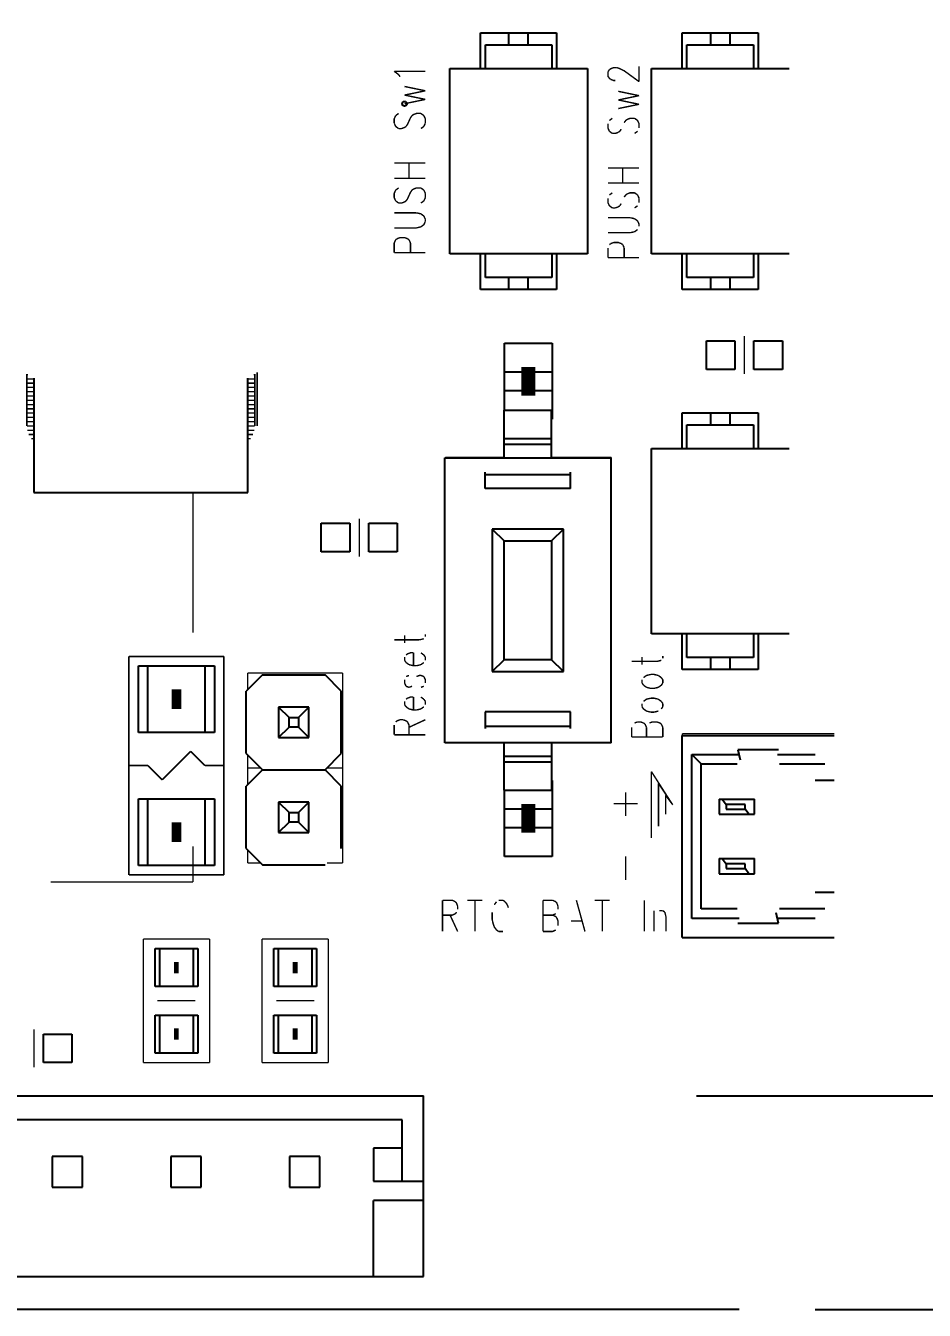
# Model space of a CAD drawing. Header units: millimetres. Extents: x 0 to 297, y 0 to 210.
# Drawn here: x 105.28 to 124.21, y 65.77 to 92.81 of the extents above; entities that cross this region are included whole.
import ezdxf

# ---------------------------------------------------------------- set-up
doc = ezdxf.new("R2010")
doc.units = ezdxf.units.MM
doc.header["$LTSCALE"] = 16.335
doc.layers.get('0').update_dxf_attribs({"linetype": 'CONTINUOUS'})
doc.layers.add('1', color=7, linetype='CONTINUOUS')
doc.styles.get("Standard").update_dxf_attribs({"font": 'txt', "width": 0.8})
doc.dimstyles.new('DIMSTYLE_3', dxfattribs={"dimtxt": 4, "dimasz": 4.8, "dimexe": 3, "dimexo": 1.6, "dimgap": 2, "dimtad": 0, "dimtih": 1, "dimtoh": 1, "dimdsep": 46, "dimtxsty": 'Standard', "dimblk": '_FILLED', "dimblk1": '_FILLED', "dimblk2": '_FILLED', "dimcen": 0.09, "dimadec": 0, "dimazin": 0, "dimtp": 0.3, "dimtm": 0.3, "dimtfac": 1, "dimtofl": 0, "dimtmove": 0, "dimatfit": 3, "dimldrblk": '_FILLED', "dimfxl": 1, "dimtolj": 1, "dimarcsym": 0})

# ---------------------------------------------------------------- blocks, each defined once
blk = doc.blocks.new('_FILLED')
at = {"color": 0, "linetype": 'ByBlock'}
blk.add_solid([(0, 0), (-1, 0.1667), (-1, -0.1667)], dxfattribs=at)
blk = doc.blocks.new('*D3')
at = {"color": 2, "linetype": 'Continuous'}
for p, q in [((121.909, 140.789), (145.934, 140.789)), ((142.934, 140.789), (142.934, 107.289)), ((142.934, 65.789), (142.934, 99.289)), ((121.909, 65.789), (145.934, 65.789))]:
    blk.add_line(p, q, dxfattribs=at)
at = {"color": 2, "linetype": 'Continuous', "xscale": 4.8, "yscale": 4.8, "zscale": 4.8}
for p, rotation in [((142.934, 140.789), 90), ((142.934, 65.789), 270)]:
    blk.add_blockref('_FILLED', p, dxfattribs=dict(at, rotation=rotation))
at = {"color": 2, "linetype": 'Continuous', "insert": (142.934, 105.289), "char_height": 4, "width": 6.4, "attachment_point": 2, "line_spacing_factor": 0.9}
blk.add_mtext('75', dxfattribs=at)
blk = doc.blocks.new('*D4')
at = {"color": 2, "linetype": 'Continuous'}
for p, q in [((119.409, 136.289), (134.382, 136.289)), ((131.382, 136.289), (131.382, 107.288)), ((131.382, 70.288), (131.382, 99.288)), ((119.409, 70.288), (134.382, 70.288))]:
    blk.add_line(p, q, dxfattribs=at)
at = {"color": 2, "linetype": 'Continuous', "xscale": 4.8, "yscale": 4.8, "zscale": 4.8}
for p, rotation in [((131.382, 136.289), 90), ((131.382, 70.288), 270)]:
    blk.add_blockref('_FILLED', p, dxfattribs=dict(at, rotation=rotation))
at = {"color": 2, "linetype": 'Continuous', "insert": (131.382, 105.288), "char_height": 4, "width": 6.4, "attachment_point": 2, "line_spacing_factor": 0.9}
blk.add_mtext('66', dxfattribs=at)

msp = doc.modelspace()

# ---------------------------------------------------------------- linework, layer by layer
at = {"color": 7, "linetype": 'Continuous'}
for p, q in [((110.271, 79.148), (109.929, 78.806)), ((110.271, 79.148), (111.587, 79.148)), ((111.929, 78.806), (111.587, 79.148)), ((109.929, 77.49), (109.929, 78.806)), ((111.929, 77.49), (111.929, 78.806)), ((111.249, 78.468), (110.609, 78.468)), ((110.609, 78.468), (110.829, 78.248)), ((110.609, 78.468), (110.609, 77.828)), ((111.249, 78.468), (111.029, 78.248)), ((111.249, 77.828), (111.249, 78.468)), ((110.829, 78.248), (111.029, 78.248)), ((110.829, 78.048), (110.829, 78.248)), ((111.029, 78.248), (111.029, 78.048)), ((110.609, 77.828), (110.829, 78.048)), ((111.029, 78.048), (110.829, 78.048)), ((111.249, 77.828), (111.029, 78.048)), ((110.609, 77.828), (111.249, 77.828)), ((119.109, 77.873), (122.309, 77.873)), ((119.109, 73.623), (119.109, 77.873)), ((109.929, 77.49), (110.271, 77.148)), ((111.587, 77.148), (111.929, 77.49)), ((119.309, 77.473), (120.306, 77.473)), ((119.309, 74.023), (119.309, 77.473)), ((119.509, 77.273), (119.309, 77.473)), ((121.136, 77.573), (120.282, 77.573)), ((120.282, 77.573), (120.332, 77.359)), ((121.113, 77.473), (121.909, 77.473)), ((110.271, 77.148), (109.929, 76.806)), ((110.271, 77.148), (111.587, 77.148)), ((111.929, 76.806), (111.587, 77.148)), ((119.509, 77.273), (120.264, 77.273)), ((119.509, 74.223), (119.509, 77.273)), ((121.154, 77.273), (122.109, 77.273)), ((109.929, 75.49), (109.929, 76.806)), ((111.929, 75.49), (111.929, 76.806)), ((122.309, 76.923), (121.909, 76.923)), ((119.884, 76.533), (120.634, 76.533)), ((119.884, 76.533), (119.884, 76.213)), ((119.948, 76.533), (120.034, 76.423)), ((120.634, 76.213), (120.634, 76.533)), ((111.249, 76.468), (110.609, 76.468)), ((110.609, 76.468), (110.829, 76.248)), ((110.609, 76.468), (110.609, 75.828)), ((111.249, 76.468), (111.029, 76.248)), ((111.249, 75.828), (111.249, 76.468)), ((120.434, 76.423), (120.034, 76.423)), ((120.034, 76.423), (120.034, 76.323)), ((120.034, 76.323), (120.434, 76.323)), ((120.434, 76.323), (120.434, 76.423)), ((120.514, 76.213), (120.434, 76.323)), ((110.609, 75.828), (110.829, 76.048)), ((110.829, 76.248), (111.029, 76.248)), ((110.829, 76.048), (110.829, 76.248)), ((111.029, 76.048), (110.829, 76.048)), ((111.029, 76.248), (111.029, 76.048)), ((111.249, 75.828), (111.029, 76.048)), ((119.884, 76.213), (120.634, 76.213)), ((110.609, 75.828), (111.249, 75.828)), ((109.929, 75.49), (110.271, 75.148)), ((119.884, 75.283), (120.634, 75.283)), ((119.884, 75.283), (119.884, 74.963)), ((119.948, 75.283), (120.034, 75.173)), ((120.434, 75.173), (120.034, 75.173)), ((120.034, 75.173), (120.034, 75.073)), ((120.434, 75.073), (120.434, 75.173)), ((120.634, 74.963), (120.634, 75.283)), ((110.271, 75.148), (111.587, 75.148)), ((119.884, 74.963), (120.634, 74.963)), ((120.034, 75.073), (120.434, 75.073)), ((120.514, 74.963), (120.434, 75.073)), ((121.909, 74.573), (122.309, 74.573)), ((120.264, 74.223), (119.509, 74.223)), ((121.136, 73.923), (121.086, 74.137)), ((122.109, 74.223), (121.154, 74.223)), ((120.306, 74.023), (119.309, 74.023)), ((120.282, 73.923), (121.136, 73.923)), ((121.909, 74.023), (121.113, 74.023)), ((119.109, 73.623), (122.309, 73.623))]:
    msp.add_line(p, q, dxfattribs=at)
at = {"layer": '1', "color": 7, "linetype": 'Continuous'}
for p, q in [((114.859, 92.662), (116.459, 92.662)), ((114.859, 91.913), (114.859, 92.662)), ((115.459, 92.413), (115.459, 92.662)), ((115.859, 92.662), (115.859, 92.413)), ((116.459, 92.662), (116.459, 91.913)), ((119.109, 92.662), (120.709, 92.662)), ((119.109, 91.913), (119.109, 92.662)), ((119.709, 92.413), (119.709, 92.662)), ((120.109, 92.662), (120.109, 92.413)), ((120.709, 92.662), (120.709, 91.913)), ((114.963, 92.413), (116.363, 92.413)), ((114.963, 91.913), (114.963, 92.413)), ((116.363, 92.413), (116.363, 91.913)), ((119.209, 92.413), (120.609, 92.413)), ((119.209, 91.913), (119.209, 92.413)), ((120.609, 92.413), (120.609, 91.913)), ((114.213, 91.913), (117.113, 91.913)), ((114.213, 88.013), (114.213, 91.913)), ((117.113, 91.913), (117.113, 88.013)), ((118.459, 91.913), (121.359, 91.913)), ((118.459, 88.013), (118.459, 91.913)), ((117.113, 88.013), (114.213, 88.013)), ((114.859, 87.262), (114.859, 88.013)), ((114.963, 87.513), (114.963, 88.013)), ((116.363, 88.013), (116.363, 87.513)), ((116.459, 88.013), (116.459, 87.262)), ((121.359, 88.013), (118.459, 88.013)), ((119.109, 87.262), (119.109, 88.013)), ((119.209, 87.513), (119.209, 88.013)), ((120.609, 88.013), (120.609, 87.513)), ((120.709, 88.013), (120.709, 87.262)), ((116.363, 87.513), (114.963, 87.513)), ((115.459, 87.262), (115.459, 87.513)), ((115.859, 87.513), (115.859, 87.262)), ((120.609, 87.513), (119.209, 87.513)), ((119.709, 87.262), (119.709, 87.513)), ((120.109, 87.513), (120.109, 87.262)), ((116.459, 87.262), (114.859, 87.262)), ((120.709, 87.262), (119.109, 87.262)), ((115.368, 86.128), (116.368, 86.128)), ((115.368, 84.718), (115.368, 86.128)), ((116.368, 86.128), (116.368, 84.528)), ((119.618, 86.178), (120.218, 86.178)), ((119.618, 85.578), (119.618, 86.178)), ((120.218, 86.178), (120.218, 85.578)), ((120.618, 86.178), (121.218, 86.178)), ((120.618, 85.578), (120.618, 86.178)), ((121.218, 86.178), (121.218, 85.578)), ((115.368, 85.528), (116.368, 85.528)), ((120.218, 85.578), (119.618, 85.578)), ((121.218, 85.578), (120.618, 85.578)), ((105.459, 85.392), (105.459, 82.989)), ((109.959, 82.989), (109.959, 85.392)), ((116.368, 85.128), (115.368, 85.128)), ((115.359, 84.718), (116.359, 84.718)), ((115.359, 83.718), (115.359, 84.718)), ((116.359, 83.718), (116.359, 84.718)), ((119.109, 84.662), (120.709, 84.662)), ((119.109, 83.913), (119.109, 84.662)), ((119.709, 84.413), (119.709, 84.662)), ((120.109, 84.662), (120.109, 84.413)), ((120.709, 84.662), (120.709, 83.913)), ((119.209, 83.913), (119.209, 84.413)), ((119.209, 84.413), (120.609, 84.413)), ((120.609, 84.413), (120.609, 83.913)), ((115.359, 84.12), (116.359, 84.12)), ((116.359, 83.996), (115.359, 83.996)), ((118.459, 83.913), (121.359, 83.913)), ((118.459, 80.013), (118.459, 83.913)), ((114.109, 83.718), (117.609, 83.718)), ((114.109, 77.718), (114.109, 83.718)), ((117.609, 77.718), (117.609, 83.718)), ((114.959, 83.068), (114.959, 83.418)), ((114.959, 83.368), (116.759, 83.368)), ((116.759, 83.068), (116.759, 83.418)), ((116.759, 83.068), (114.959, 83.068)), ((105.459, 82.989), (109.959, 82.989)), ((111.509, 82.338), (112.109, 82.338)), ((111.509, 81.738), (111.509, 82.338)), ((112.109, 82.338), (112.109, 81.738)), ((112.509, 82.338), (113.109, 82.338)), ((112.509, 81.738), (112.509, 82.338)), ((113.109, 82.338), (113.109, 81.738)), ((116.609, 82.218), (115.109, 82.218)), ((115.109, 82.218), (115.109, 79.218)), ((115.109, 82.218), (115.359, 81.968)), ((116.609, 82.218), (116.359, 81.968)), ((116.609, 79.218), (116.609, 82.218)), ((115.359, 81.968), (116.359, 81.968)), ((115.359, 79.468), (115.359, 81.968)), ((116.359, 81.968), (116.359, 79.468)), ((112.109, 81.738), (111.509, 81.738)), ((113.109, 81.738), (112.509, 81.738)), ((121.359, 80.013), (118.459, 80.013)), ((119.109, 79.262), (119.109, 80.013)), ((119.209, 79.513), (119.209, 80.013)), ((120.609, 80.013), (120.609, 79.513)), ((120.709, 80.013), (120.709, 79.262)), ((120.609, 79.513), (119.209, 79.513)), ((119.709, 79.262), (119.709, 79.513)), ((120.109, 79.513), (120.109, 79.262)), ((107.659, 79.338), (109.259, 79.338)), ((107.659, 77.938), (107.659, 79.338)), ((107.859, 77.938), (107.859, 79.338)), ((109.059, 79.338), (109.059, 77.938)), ((109.259, 79.338), (109.259, 77.938)), ((115.109, 79.218), (115.359, 79.468)), ((116.359, 79.468), (115.359, 79.468)), ((116.609, 79.218), (116.359, 79.468)), ((120.709, 79.262), (119.109, 79.262)), ((115.109, 79.218), (116.609, 79.218)), ((116.759, 78.368), (114.959, 78.368)), ((114.959, 78.368), (114.959, 78.018)), ((116.759, 78.018), (116.759, 78.368)), ((109.259, 77.938), (107.659, 77.938)), ((114.959, 78.068), (116.759, 78.068)), ((117.609, 77.718), (114.109, 77.718)), ((115.359, 76.718), (115.359, 77.718)), ((116.359, 77.718), (116.359, 76.718)), ((115.359, 77.44), (116.359, 77.44)), ((115.359, 77.316), (116.359, 77.316)), ((116.368, 76.928), (116.368, 75.328)), ((107.659, 76.538), (109.259, 76.538)), ((107.659, 75.138), (107.659, 76.538)), ((107.859, 75.138), (107.859, 76.538)), ((109.059, 76.538), (109.059, 75.138)), ((109.259, 76.538), (109.259, 75.138)), ((115.359, 76.718), (116.359, 76.718)), ((115.368, 75.328), (115.368, 76.718)), ((115.368, 76.328), (116.368, 76.328)), ((116.368, 75.928), (115.368, 75.928)), ((116.368, 75.328), (115.368, 75.328)), ((109.259, 75.138), (107.659, 75.138)), ((108.009, 73.388), (108.909, 73.388)), ((108.009, 72.588), (108.009, 73.388)), ((108.109, 72.588), (108.109, 73.388)), ((108.809, 73.388), (108.809, 72.588)), ((108.909, 73.388), (108.909, 72.588)), ((110.509, 73.388), (111.409, 73.388)), ((110.509, 72.588), (110.509, 73.388)), ((110.609, 72.588), (110.609, 73.388)), ((111.309, 73.388), (111.309, 72.588)), ((111.409, 73.388), (111.409, 72.588)), ((108.909, 72.588), (108.009, 72.588)), ((111.409, 72.588), (110.509, 72.588)), ((108.009, 71.988), (108.909, 71.988)), ((108.009, 71.188), (108.009, 71.988)), ((108.109, 71.188), (108.109, 71.988)), ((108.809, 71.988), (108.809, 71.188)), ((108.909, 71.988), (108.909, 71.188)), ((110.509, 71.988), (111.409, 71.988)), ((110.509, 71.188), (110.509, 71.988)), ((110.609, 71.188), (110.609, 71.988)), ((111.309, 71.988), (111.309, 71.188)), ((111.409, 71.988), (111.409, 71.188)), ((105.659, 71.588), (106.259, 71.588)), ((105.659, 70.988), (105.659, 71.588)), ((106.259, 71.588), (106.259, 70.988)), ((108.909, 71.188), (108.009, 71.188)), ((111.409, 71.188), (110.509, 71.188)), ((106.259, 70.988), (105.659, 70.988)), ((101.159, 70.288), (113.659, 70.288)), ((113.659, 66.488), (113.659, 70.288)), ((113.209, 69.785), (101.609, 69.785)), ((113.209, 68.488), (113.209, 69.785)), ((106.479, 69.008), (105.839, 69.008)), ((105.839, 69.008), (105.839, 68.368)), ((106.479, 68.368), (106.479, 69.008)), ((108.979, 69.008), (108.339, 69.008)), ((108.339, 69.008), (108.339, 68.368)), ((108.979, 68.368), (108.979, 69.008)), ((111.479, 69.008), (110.839, 69.008)), ((110.839, 69.008), (110.839, 68.368)), ((111.479, 68.368), (111.479, 69.008)), ((113.209, 69.185), (112.609, 69.185)), ((112.609, 69.185), (112.609, 68.488)), ((112.609, 68.488), (113.659, 68.488)), ((105.839, 68.368), (106.479, 68.368)), ((108.339, 68.368), (108.979, 68.368)), ((110.839, 68.368), (111.479, 68.368)), ((113.659, 68.085), (112.609, 68.085)), ((112.609, 66.488), (112.609, 68.085)), ((101.159, 66.488), (113.659, 66.488)), ((120.309, 65.789), (19.309, 65.789))]:
    msp.add_line(p, q, dxfattribs=at)
at = {"layer": '1', "color": 9, "linetype": 'Continuous'}
for points, const_width in [([(117.606, 91.908), (117.668, 91.931)], 0.0297), ([(117.668, 91.931), (117.731, 91.931)], 0.0297), ([(117.731, 91.931), (117.794, 91.908)], 0.0297), ([(118.2, 91.635), (118.2, 91.954)], 0.0297), ([(113.044, 91.852), (113.7, 91.852)], 0.0297), ([(113.137, 91.783), (113.044, 91.852)], 0.0297), ([(113.169, 91.738), (113.137, 91.783)], 0.0297), ([(114.209, 88.012), (114.209, 91.912)], 0.0297), ([(117.544, 91.84), (117.575, 91.886)], 0.0297), ([(117.544, 91.749), (117.544, 91.84)], 0.0297), ([(117.575, 91.704), (117.544, 91.749)], 0.0297), ([(117.575, 91.886), (117.606, 91.908)], 0.0297), ([(117.606, 91.681), (117.575, 91.704)], 0.0297), ([(117.668, 91.658), (117.606, 91.681)], 0.0297), ([(117.7, 91.658), (117.668, 91.658)], 0.0297), ([(117.794, 91.908), (117.887, 91.863)], 0.0297), ([(117.887, 91.863), (118.2, 91.635)], 0.0297), ([(113.262, 91.533), (113.7, 91.442)], 0.0297), ([(113.262, 91.352), (113.7, 91.442)], 0.0297), ([(117.762, 91.431), (118.2, 91.34)], 0.0297), ([(113.262, 91.352), (113.7, 91.261)], 0.0297), ([(113.262, 91.17), (113.7, 91.261)], 0.0297), ([(117.762, 91.249), (118.2, 91.34)], 0.0297), ([(117.762, 91.249), (118.2, 91.158)], 0.0297), ([(117.762, 91.068), (118.2, 91.158)], 0.0297), ([(113.075, 90.92), (113.044, 90.852)], 0.0297), ([(113.044, 90.852), (113.044, 90.761)], 0.0297), ([(113.137, 90.965), (113.075, 90.92)], 0.0297), ([(113.325, 90.738), (113.387, 90.874)], 0.0297), ([(113.387, 90.874), (113.419, 90.92)], 0.0297), ([(113.419, 90.92), (113.45, 90.942)], 0.0297), ([(113.45, 90.942), (113.512, 90.965)], 0.0297), ([(113.512, 90.965), (113.606, 90.965)], 0.0297), ([(113.606, 90.965), (113.668, 90.92)], 0.0297), ([(113.668, 90.92), (113.7, 90.852)], 0.0297), ([(113.7, 90.852), (113.7, 90.761)], 0.0297), ([(117.637, 90.863), (117.575, 90.817)], 0.0297), ([(117.919, 90.817), (117.95, 90.84)], 0.0297), ([(117.95, 90.84), (118.012, 90.863)], 0.0297), ([(118.012, 90.863), (118.106, 90.863)], 0.0297), ([(118.106, 90.863), (118.169, 90.817)], 0.0297), ([(113.044, 90.761), (113.075, 90.692)], 0.0297), ([(113.075, 90.692), (113.137, 90.647)], 0.0297), ([(113.137, 90.647), (113.2, 90.647)], 0.0297), ([(113.2, 90.647), (113.262, 90.67)], 0.0297), ([(113.262, 90.67), (113.294, 90.692)], 0.0297), ([(113.294, 90.692), (113.325, 90.738)], 0.0297), ([(113.668, 90.692), (113.606, 90.647)], 0.0297), ([(113.7, 90.761), (113.668, 90.692)], 0.0297), ([(117.544, 90.749), (117.544, 90.658)], 0.0297), ([(117.544, 90.658), (117.575, 90.59)], 0.0297), ([(117.575, 90.59), (117.637, 90.545)], 0.0297), ([(117.7, 90.545), (117.762, 90.567)], 0.0297), ([(117.762, 90.567), (117.794, 90.59)], 0.0297), ([(117.794, 90.59), (117.825, 90.635)], 0.0297), ([(117.887, 90.772), (117.919, 90.817)], 0.0297), ([(118.169, 90.59), (118.106, 90.545)], 0.0297), ([(118.169, 90.817), (118.2, 90.749)], 0.0297), ([(118.2, 90.749), (118.2, 90.658)], 0.0297), ([(117.637, 90.545), (117.7, 90.545)], 0.0297), ([(113.044, 89.92), (113.7, 89.92)], 0.0297), ([(113.356, 89.601), (113.356, 89.92)], 0.0297), ([(117.544, 89.817), (118.2, 89.817)], 0.0297), ([(117.856, 89.499), (117.856, 89.817)], 0.0297), ([(113.044, 89.601), (113.7, 89.601)], 0.0297), ([(117.544, 89.499), (118.2, 89.499)], 0.0297), ([(113.075, 89.352), (113.044, 89.283)], 0.0297), ([(113.044, 89.283), (113.044, 89.193)], 0.0297), ([(113.137, 89.397), (113.075, 89.352)], 0.0297), ([(113.325, 89.17), (113.387, 89.306)], 0.0297), ([(113.387, 89.306), (113.419, 89.352)], 0.0297), ([(113.419, 89.352), (113.45, 89.374)], 0.0297), ([(113.45, 89.374), (113.512, 89.397)], 0.0297), ([(113.512, 89.397), (113.606, 89.397)], 0.0297), ([(113.606, 89.397), (113.668, 89.352)], 0.0297), ([(113.668, 89.352), (113.7, 89.283)], 0.0297), ([(113.7, 89.283), (113.7, 89.193)], 0.0297), ([(117.637, 89.295), (117.575, 89.249)], 0.0297), ([(117.887, 89.204), (117.919, 89.249)], 0.0297), ([(117.919, 89.249), (117.95, 89.272)], 0.0297), ([(117.95, 89.272), (118.012, 89.295)], 0.0297), ([(118.012, 89.295), (118.106, 89.295)], 0.0297), ([(118.106, 89.295), (118.169, 89.249)], 0.0297), ([(118.169, 89.249), (118.2, 89.181)], 0.0297), ([(113.044, 89.193), (113.075, 89.124)], 0.0297), ([(113.075, 89.124), (113.137, 89.079)], 0.0297), ([(113.137, 89.079), (113.2, 89.079)], 0.0297), ([(113.2, 89.079), (113.262, 89.102)], 0.0297), ([(113.262, 89.102), (113.294, 89.124)], 0.0297), ([(113.294, 89.124), (113.325, 89.17)], 0.0297), ([(113.668, 89.124), (113.606, 89.079)], 0.0297), ([(113.7, 89.193), (113.668, 89.124)], 0.0297), ([(117.544, 89.181), (117.544, 89.09)], 0.0297), ([(117.544, 89.09), (117.575, 89.022)], 0.0297), ([(117.575, 89.022), (117.637, 88.977)], 0.0297), ([(117.637, 88.977), (117.7, 88.977)], 0.0297), ([(117.7, 88.977), (117.762, 88.999)], 0.0297), ([(117.762, 88.999), (117.794, 89.022)], 0.0297), ([(117.794, 89.022), (117.825, 89.068)], 0.0297), ([(118.169, 89.022), (118.106, 88.977)], 0.0297), ([(118.2, 89.181), (118.2, 89.09)], 0.0297), ([(113.512, 88.874), (113.044, 88.874)], 0.0297), ([(113.606, 88.852), (113.512, 88.874)], 0.0297), ([(113.668, 88.806), (113.606, 88.852)], 0.0297), ([(113.7, 88.738), (113.668, 88.806)], 0.0297), ([(113.668, 88.624), (113.7, 88.692)], 0.0297), ([(113.7, 88.692), (113.7, 88.738)], 0.0297), ([(118.012, 88.772), (117.544, 88.772)], 0.0297), ([(118.106, 88.749), (118.012, 88.772)], 0.0297), ([(118.169, 88.704), (118.106, 88.749)], 0.0297), ([(118.2, 88.635), (118.169, 88.704)], 0.0297), ([(113.044, 88.556), (113.512, 88.556)], 0.0297), ([(113.512, 88.556), (113.606, 88.579)], 0.0297), ([(113.606, 88.579), (113.668, 88.624)], 0.0297), ([(117.544, 88.454), (118.012, 88.454)], 0.0297), ([(118.012, 88.454), (118.106, 88.476)], 0.0297), ([(118.106, 88.476), (118.169, 88.522)], 0.0297), ([(118.2, 88.59), (118.2, 88.635)], 0.0297), ([(113.044, 88.238), (113.075, 88.306)], 0.0297), ([(113.044, 88.033), (113.044, 88.238)], 0.0297), ([(113.075, 88.306), (113.106, 88.329)], 0.0297), ([(113.106, 88.329), (113.169, 88.352)], 0.0297), ([(113.169, 88.352), (113.262, 88.352)], 0.0297), ([(113.262, 88.352), (113.325, 88.329)], 0.0297), ([(113.325, 88.329), (113.356, 88.306)], 0.0297), ([(113.356, 88.306), (113.387, 88.238)], 0.0297), ([(113.387, 88.238), (113.387, 88.033)], 0.0297), ([(117.544, 87.931), (117.544, 88.136)], 0.0297), ([(117.575, 88.204), (117.606, 88.227)], 0.0297), ([(117.606, 88.227), (117.668, 88.249)], 0.0297), ([(117.668, 88.249), (117.762, 88.249)], 0.0297), ([(117.762, 88.249), (117.825, 88.227)], 0.0297), ([(117.825, 88.227), (117.856, 88.204)], 0.0297), ([(117.856, 88.204), (117.887, 88.136)], 0.0297), ([(117.887, 88.136), (117.887, 87.931)], 0.0297), ([(113.044, 88.033), (113.7, 88.033)], 0.0297), ([(114.759, 88.012), (114.209, 88.012)], 0.0297), ([(116.559, 88.012), (117.109, 88.012)], 0.0297), ([(117.544, 87.931), (118.2, 87.931)], 0.0297), ([(119.009, 88.012), (118.459, 88.012)], 0.0297), ([(120.809, 88.012), (121.359, 88.012)], 0.0297), ([(120.418, 86.278), (120.418, 85.478)], 0.0297), ([(105.309, 85.484), (105.309, 84.388)], 0.0297), ([(105.309, 85.468), (105.336, 85.468)], 0.0297), ([(110.082, 85.468), (110.109, 85.468)], 0.0297), ([(110.109, 84.388), (110.109, 85.484)], 0.0297), ([(110.159, 84.388), (110.159, 85.513)], 0.0297), ([(105.309, 85.377), (105.459, 85.377)], 0.0297), ([(105.309, 85.288), (105.459, 85.288)], 0.0297), ([(105.309, 85.198), (105.459, 85.198)], 0.0297), ([(109.959, 85.377), (110.109, 85.377)], 0.0297), ([(109.959, 85.288), (110.109, 85.288)], 0.0297), ([(109.959, 85.198), (110.109, 85.198)], 0.0297), ([(105.309, 85.107), (105.459, 85.107)], 0.0297), ([(105.309, 85.018), (105.459, 85.018)], 0.0297), ([(105.309, 84.928), (105.459, 84.928)], 0.0297), ([(109.959, 85.107), (110.109, 85.107)], 0.0297), ([(109.959, 85.018), (110.109, 85.018)], 0.0297), ([(109.959, 84.928), (110.109, 84.928)], 0.0297), ([(105.309, 84.837), (105.459, 84.837)], 0.0297), ([(105.309, 84.748), (105.459, 84.748)], 0.0297), ([(105.309, 84.658), (105.459, 84.658)], 0.0297), ([(109.959, 84.837), (110.109, 84.837)], 0.0297), ([(109.959, 84.748), (110.109, 84.748)], 0.0297), ([(109.959, 84.658), (110.109, 84.658)], 0.0297), ([(105.309, 84.567), (105.459, 84.567)], 0.0297), ([(105.309, 84.478), (105.459, 84.478)], 0.0297), ([(105.309, 84.388), (105.459, 84.388)], 0.0297), ([(109.959, 84.567), (110.109, 84.567)], 0.0297), ([(109.959, 84.478), (110.109, 84.478)], 0.0297), ([(109.959, 84.388), (110.109, 84.388)], 0.0297), ([(105.318, 84.297), (105.459, 84.297)], 0.0297), ([(105.347, 84.208), (105.459, 84.208)], 0.0297), ([(105.4, 84.118), (105.459, 84.118)], 0.0297), ([(109.959, 84.297), (110.1, 84.297)], 0.0297), ([(109.959, 84.208), (110.072, 84.208)], 0.0297), ([(109.959, 84.118), (110.019, 84.118)], 0.0297), ([(114.118, 83.728), (115.359, 83.728)], 0.0297), ([(116.359, 83.728), (117.618, 83.728)], 0.0297), ([(117.618, 83.728), (117.618, 77.728)], 0.0297), ([(108.809, 82.989), (108.809, 80.038)], 0.0297), ([(112.309, 81.638), (112.309, 82.438)], 0.0297), ([(113.044, 79.886), (113.575, 79.886)], 0.0297), ([(113.262, 79.817), (113.262, 79.977)], 0.0297), ([(113.575, 79.886), (113.668, 79.908)], 0.0297), ([(113.7, 79.954), (113.7, 79.999)], 0.0297), ([(119.009, 80.012), (118.459, 80.012)], 0.0297), ([(120.809, 80.012), (121.359, 80.012)], 0.0297), ([(107.459, 79.538), (109.459, 79.538)], 0.0356), ([(107.459, 74.938), (107.459, 79.538)], 0.0356), ([(109.459, 79.538), (109.459, 74.938)], 0.0356), ([(113.262, 79.522), (113.262, 79.454)], 0.0297), ([(113.325, 79.59), (113.294, 79.567)], 0.0297), ([(113.387, 79.613), (113.325, 79.59)], 0.0297), ([(113.45, 79.613), (113.387, 79.613)], 0.0297), ([(113.45, 79.34), (113.45, 79.613)], 0.0297), ([(113.668, 79.567), (113.606, 79.613)], 0.0297), ([(113.7, 79.522), (113.668, 79.567)], 0.0297), ([(113.7, 79.454), (113.7, 79.522)], 0.0297), ([(118.262, 79.363), (118.262, 79.522)], 0.0297), ([(118.7, 79.499), (118.7, 79.545)], 0.0297), ([(113.262, 79.454), (113.294, 79.408)], 0.0297), ([(113.294, 79.408), (113.356, 79.363)], 0.0297), ([(113.356, 79.363), (113.45, 79.34)], 0.0297), ([(113.45, 79.34), (113.512, 79.34)], 0.0297), ([(113.512, 79.34), (113.606, 79.363)], 0.0297), ([(113.606, 79.363), (113.668, 79.408)], 0.0297), ([(118.044, 79.431), (118.575, 79.431)], 0.0297), ([(118.575, 79.431), (118.668, 79.454)], 0.0297), ([(109.959, 79.188), (111.959, 79.188)], 0.0297), ([(109.959, 78.836), (109.959, 79.188)], 0.0297), ([(111.959, 79.188), (111.959, 75.188)], 0.0297), ([(113.262, 79.045), (113.262, 78.977)], 0.0297), ([(113.262, 78.977), (113.294, 78.908)], 0.0297), ([(113.356, 79.136), (113.294, 79.113)], 0.0297), ([(113.512, 79.113), (113.575, 79.136)], 0.0297), ([(113.575, 79.136), (113.606, 79.136)], 0.0297), ([(113.606, 79.136), (113.668, 79.113)], 0.0297), ([(113.668, 79.113), (113.7, 79.045)], 0.0297), ([(113.7, 79.045), (113.7, 78.977)], 0.0297), ([(118.262, 79.045), (118.262, 78.977)], 0.0297), ([(118.262, 78.977), (118.294, 78.931)], 0.0297), ([(118.356, 79.136), (118.294, 79.09)], 0.0297), ([(118.45, 79.158), (118.356, 79.136)], 0.0297), ([(118.512, 79.158), (118.45, 79.158)], 0.0297), ([(118.606, 79.136), (118.512, 79.158)], 0.0297), ([(118.668, 79.09), (118.606, 79.136)], 0.0297), ([(118.7, 79.045), (118.668, 79.09)], 0.0297), ([(118.668, 78.931), (118.7, 78.977)], 0.0297), ([(118.7, 78.977), (118.7, 79.045)], 0.0297), ([(113.294, 78.908), (113.356, 78.886)], 0.0297), ([(113.387, 78.681), (113.325, 78.658)], 0.0297), ([(113.356, 78.886), (113.419, 78.908)], 0.0297), ([(113.45, 78.681), (113.387, 78.681)], 0.0297), ([(113.45, 78.408), (113.45, 78.681)], 0.0297), ([(113.668, 78.908), (113.606, 78.886)], 0.0297), ([(113.668, 78.636), (113.606, 78.681)], 0.0297), ([(118.294, 78.931), (118.356, 78.886)], 0.0297), ([(118.356, 78.886), (118.45, 78.863)], 0.0297), ([(118.45, 78.863), (118.512, 78.863)], 0.0297), ([(118.512, 78.863), (118.606, 78.886)], 0.0297), ([(118.606, 78.886), (118.668, 78.931)], 0.0297), ([(113.262, 78.59), (113.262, 78.522)], 0.0297), ([(113.262, 78.522), (113.294, 78.477)], 0.0297), ([(113.325, 78.658), (113.294, 78.636)], 0.0297), ([(113.294, 78.477), (113.356, 78.431)], 0.0297), ([(113.356, 78.431), (113.45, 78.408)], 0.0297), ([(113.45, 78.408), (113.512, 78.408)], 0.0297), ([(113.512, 78.408), (113.606, 78.431)], 0.0297), ([(113.606, 78.431), (113.668, 78.477)], 0.0297), ([(113.7, 78.59), (113.668, 78.636)], 0.0297), ([(113.7, 78.522), (113.7, 78.59)], 0.0297), ([(118.262, 78.545), (118.262, 78.477)], 0.0297), ([(118.262, 78.477), (118.294, 78.431)], 0.0297), ([(118.356, 78.636), (118.294, 78.59)], 0.0297), ([(118.294, 78.431), (118.356, 78.386)], 0.0297), ([(118.45, 78.658), (118.356, 78.636)], 0.0297), ([(118.512, 78.658), (118.45, 78.658)], 0.0297), ([(118.606, 78.636), (118.512, 78.658)], 0.0297), ([(118.668, 78.59), (118.606, 78.636)], 0.0297), ([(118.7, 78.545), (118.668, 78.59)], 0.0297), ([(118.668, 78.431), (118.7, 78.477)], 0.0297), ([(118.7, 78.477), (118.7, 78.545)], 0.0297), ([(113.075, 78.158), (113.106, 78.181)], 0.0297), ([(113.106, 78.181), (113.169, 78.204)], 0.0297), ([(113.169, 78.204), (113.231, 78.204)], 0.0297), ([(113.231, 78.204), (113.294, 78.181)], 0.0297), ([(113.294, 78.181), (113.325, 78.158)], 0.0297), ([(113.325, 78.158), (113.356, 78.09)], 0.0297), ([(113.356, 78.045), (113.7, 78.204)], 0.0297), ([(118.106, 78.136), (118.169, 78.158)], 0.0297), ([(118.169, 78.158), (118.231, 78.158)], 0.0297), ([(118.231, 78.158), (118.294, 78.136)], 0.0297), ([(118.294, 78.136), (118.325, 78.113)], 0.0297), ([(118.356, 78.386), (118.45, 78.363)], 0.0297), ([(118.419, 78.136), (118.481, 78.158)], 0.0297), ([(118.45, 78.363), (118.512, 78.363)], 0.0297), ([(118.481, 78.158), (118.575, 78.158)], 0.0297), ([(118.512, 78.363), (118.606, 78.386)], 0.0297), ([(118.575, 78.158), (118.637, 78.136)], 0.0297), ([(118.637, 78.136), (118.668, 78.113)], 0.0297), ([(113.044, 77.886), (113.044, 78.09)], 0.0297), ([(113.044, 77.886), (113.7, 77.886)], 0.0297), ([(113.356, 78.09), (113.356, 77.886)], 0.0297), ([(118.044, 77.84), (118.044, 78.045)], 0.0297), ([(118.325, 78.113), (118.356, 78.045)], 0.0297), ([(118.356, 77.84), (118.356, 78.045)], 0.0297), ([(118.668, 78.113), (118.7, 78.045)], 0.0297), ([(118.7, 78.045), (118.7, 77.84)], 0.0297), ([(119.109, 77.913), (122.309, 77.913)], 0.0297), ([(119.109, 77.873), (119.109, 77.913)], 0.0297), ([(118.044, 77.84), (118.7, 77.84)], 0.0297), ([(108.759, 77.538), (108.159, 76.938)], 0.0356), ([(109.059, 77.238), (108.759, 77.538)], 0.0356), ([(109.959, 76.836), (109.959, 77.46)], 0.0297), ([(107.859, 77.238), (107.459, 77.238)], 0.0356), ([(108.159, 76.938), (107.859, 77.238)], 0.0356), ([(109.459, 77.238), (109.059, 77.238)], 0.0356), ([(110.231, 77.188), (109.959, 77.188)], 0.0297), ([(111.959, 77.188), (111.627, 77.188)], 0.0297), ([(118.459, 77.113), (118.909, 76.413)], 0.0297), ([(118.459, 75.713), (118.459, 77.113)], 0.0297), ([(118.609, 76.863), (118.909, 76.413)], 0.0297), ([(118.609, 75.963), (118.609, 76.863)], 0.0297), ([(117.918, 76.678), (117.918, 76.178)], 0.0297), ([(118.759, 76.613), (118.909, 76.413)], 0.0297), ([(118.759, 76.213), (118.759, 76.613)], 0.0297), ([(117.668, 76.438), (118.168, 76.438)], 0.0297), ([(108.809, 75.538), (108.809, 74.788)], 0.0297), ([(109.959, 75.188), (109.959, 75.46)], 0.0297), ([(110.231, 75.188), (109.959, 75.188)], 0.0297), ([(111.959, 75.188), (111.627, 75.188)], 0.0297), ([(117.918, 75.328), (117.918, 74.828)], 0.0297), ([(109.459, 74.938), (107.459, 74.938)], 0.0356), ([(108.809, 74.788), (105.809, 74.788)], 0.0297), ([(114.061, 74.404), (114.266, 74.404)], 0.0297), ([(114.061, 74.404), (114.061, 73.747)], 0.0297), ([(114.266, 74.404), (114.334, 74.372)], 0.0297), ([(114.334, 74.372), (114.357, 74.341)], 0.0297), ([(114.584, 74.404), (114.902, 74.404)], 0.0297), ([(114.743, 74.404), (114.743, 73.747)], 0.0297), ([(115.198, 74.372), (115.152, 74.31)], 0.0297), ([(115.334, 74.404), (115.243, 74.404)], 0.0297), ([(115.38, 74.372), (115.334, 74.404)], 0.0297), ([(115.425, 74.31), (115.38, 74.372)], 0.0297), ([(116.175, 74.404), (116.38, 74.404)], 0.0297), ([(116.175, 74.404), (116.175, 73.747)], 0.0297), ([(116.38, 74.404), (116.448, 74.372)], 0.0297), ([(116.448, 74.372), (116.471, 74.341)], 0.0297), ([(116.88, 74.404), (117.061, 73.747)], 0.0297), ([(117.266, 74.404), (117.584, 74.404)], 0.0297), ([(117.425, 74.404), (117.425, 73.747)], 0.0297), ([(118.312, 74.404), (118.312, 73.747)], 0.0297), ([(114.266, 74.091), (114.061, 74.091)], 0.0297), ([(114.221, 74.091), (114.38, 73.747)], 0.0297), ([(114.334, 74.122), (114.266, 74.091)], 0.0297), ([(114.357, 74.153), (114.334, 74.122)], 0.0297), ([(114.357, 74.341), (114.38, 74.278)], 0.0297), ([(114.38, 74.278), (114.38, 74.216)], 0.0297), ([(115.107, 74.153), (115.107, 73.997)], 0.0297), ([(115.448, 74.247), (115.425, 74.31)], 0.0297), ([(116.175, 74.091), (116.38, 74.091)], 0.0297), ([(116.448, 74.122), (116.38, 74.091)], 0.0297), ([(116.38, 74.091), (116.448, 74.06)], 0.0297), ([(116.471, 74.341), (116.493, 74.278)], 0.0297), ([(116.493, 74.278), (116.493, 74.216)], 0.0297), ([(118.516, 74.185), (118.516, 73.747)], 0.0297), ([(118.63, 74.185), (118.698, 74.185)], 0.0297), ([(118.698, 74.185), (118.743, 74.153)], 0.0297), ([(118.743, 74.153), (118.766, 74.06)], 0.0297), ([(115.107, 73.997), (115.13, 73.903)], 0.0297), ([(115.13, 73.903), (115.152, 73.841)], 0.0297), ([(115.152, 73.841), (115.198, 73.779)], 0.0297), ([(116.448, 74.06), (116.471, 74.028)], 0.0297), ([(116.471, 74.028), (116.493, 73.966)], 0.0297), ([(116.493, 73.966), (116.493, 73.872)], 0.0297), ([(116.766, 73.966), (116.993, 73.966)], 0.0297), ([(118.766, 74.06), (118.766, 73.747)], 0.0297), ([(109.159, 73.588), (107.759, 73.588)], 0.0297), ([(107.759, 73.588), (107.759, 70.988)], 0.0297), ([(109.159, 70.988), (109.159, 73.588)], 0.0297), ([(111.659, 73.588), (110.259, 73.588)], 0.0297), ([(110.259, 73.588), (110.259, 70.988)], 0.0297), ([(111.659, 70.988), (111.659, 73.588)], 0.0297), ([(115.198, 73.779), (115.243, 73.747)], 0.0297), ([(115.243, 73.747), (115.334, 73.747)], 0.0297), ([(116.38, 73.747), (116.175, 73.747)], 0.0297), ([(116.448, 73.779), (116.38, 73.747)], 0.0297), ([(108.859, 72.288), (108.059, 72.288)], 0.0297), ([(111.359, 72.288), (110.559, 72.288)], 0.0297), ([(105.459, 70.888), (105.459, 71.688)], 0.0297), ([(107.759, 70.988), (109.159, 70.988)], 0.0297), ([(110.259, 70.988), (111.659, 70.988)], 0.0297), ([(120.309, 65.788), (19.309, 65.788)], 0.0297)]:
    msp.add_lwpolyline(points, dxfattribs=dict(at, const_width=const_width))
at = {"layer": '1', "color": 1, "linetype": 'Continuous'}
for points, const_width in [([(115.868, 85.028), (115.868, 85.628)], 0.297), ([(108.359, 78.638), (108.559, 78.638)], 0.416), ([(115.868, 75.828), (115.868, 76.428)], 0.297), ([(108.359, 75.838), (108.559, 75.838)], 0.416), ([(108.409, 72.988), (108.509, 72.988)], 0.238), ([(110.909, 72.988), (111.009, 72.988)], 0.238), ([(108.409, 71.588), (108.509, 71.588)], 0.238), ([(110.909, 71.588), (111.009, 71.588)], 0.238)]:
    msp.add_lwpolyline(points, dxfattribs=dict(at, const_width=const_width))
at = {"layer": '1', "color": 7, "linetype": 'Continuous'}
msp.add_circle((113.262, 91.17), 0.05, dxfattribs=at)

# ---------------------------------------------------------------- dimensions: what is measured, and where the dimension line sits
at = {"color": 2, "linetype": 'Continuous'}
for base, p1, p2, picture, middle in [((142.934, 65.789), (120.309, 140.789), (120.309, 65.789), '*D3', (143.034, 103.289)), ((131.382, 70.288), (117.809, 136.289), (117.809, 70.288), '*D4', (131.382, 103.288))]:
    dim = msp.add_linear_dim(base=base, p1=p1, p2=p2, angle=270, dimstyle='DIMSTYLE_3', dxfattribs=at)
    dim.commit()
    dim.dimension.update_dxf_attribs({"geometry": picture, "text_midpoint": middle, "dimtype": 160})

doc.saveas('drawing.dxf')
